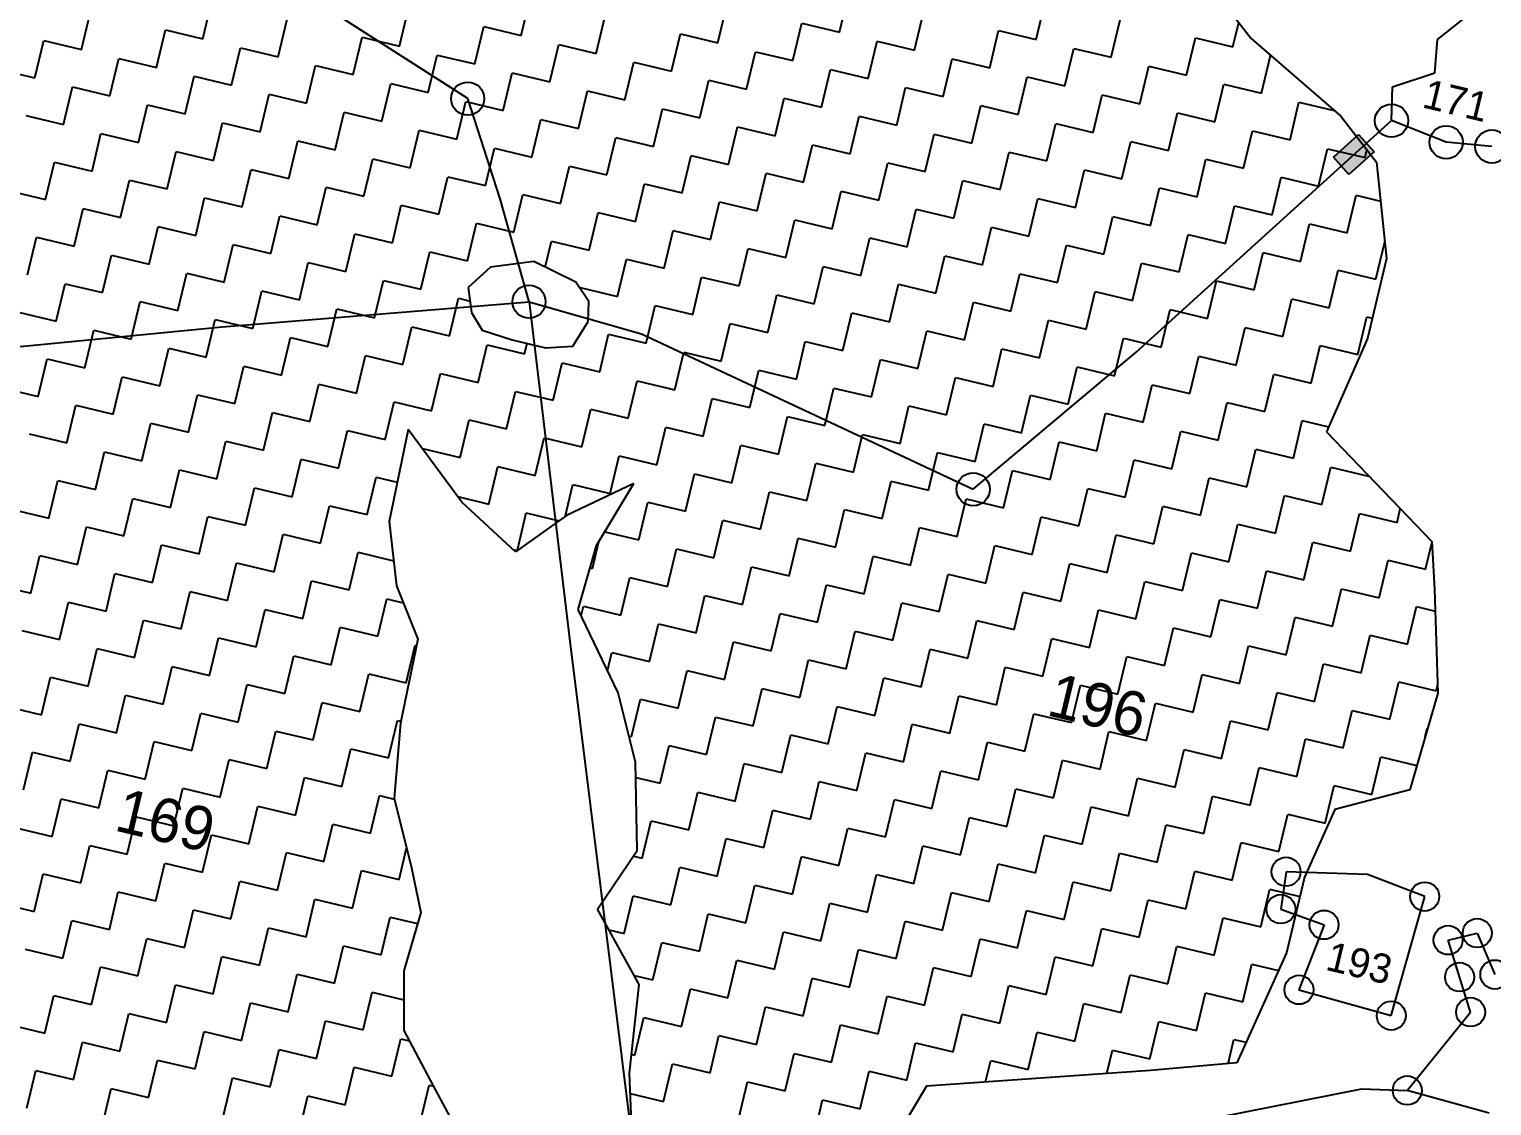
# Model space of a CAD drawing. Header units: metres. Extents: x 318142 to 321969, y 1858939 to 1863690.
# Drawn here: x 319083 to 319705, y 1861819 to 1862277 of the extents above; entities that cross this region are included whole.
import ezdxf

# ---------------------------------------------------------------- set-up
doc = ezdxf.new("R2010")
doc.units = ezdxf.units.M
for name, color, linetype in [('POLY_HATCH', 12, 'Continuous'), ('POLY_PARCEL', 6, 'Continuous'), ('TEXT_PARCEL', 7, 'Continuous')]:
    doc.layers.add(name, color=color, linetype=linetype)
doc.styles.add('TEXT_MAP', font='')
doc.styles.get('TEXT_MAP').set_extended_font_data('Kruti Dev 050')

msp = doc.modelspace()

# ---------------------------------------------------------------- hatches: boundary and pattern name
msp.add_hatch(color=256).paths.add_polyline_path([(319655.14, 1862224.7), (319648.49, 1862232.11), (319637.78, 1862222.51), (319644.42, 1862215.1)])

# ---------------------------------------------------------------- linework, layer by layer
for p, q in [((319637.78, 1862222.51), (319648.49, 1862232.11)), ((319648.49, 1862232.11), (319655.14, 1862224.7)), ((319655.14, 1862224.7), (319644.42, 1862215.1)), ((319644.42, 1862215.1), (319637.78, 1862222.51))]:
    msp.add_line(p, q)
for centre, radius in [((319269.79, 1862247.36), 7.04), ((319662.51, 1862237.99), 7.04), ((319685.71, 1862228.81), 7.04), ((319705.12, 1862227.03), 7.04), ((319295.87, 1862161.06), 7.04), ((319484.65, 1862081.33), 7.04), ((319617.66, 1861918.83), 6.16), ((319676.6, 1861908.28), 6.16), ((319615.46, 1861902.94), 6.16), ((319633.82, 1861896.26), 6.16), ((319686.52, 1861889.75), 6.16), ((319698.93, 1861892.76), 6.16), ((319691.45, 1861874.05), 6.16), ((319706.42, 1861875.14), 6.16), ((319623.16, 1861868.64), 6.16), ((319662.4, 1861857.68), 6.16), ((319696.11, 1861859.17), 6.16), ((319669.19, 1861825.89), 6.16)]:
    msp.add_circle(centre, radius)
at = {"layer": 'POLY_HATCH'}
for p, q in [((319587.57, 1862292.54), (319602.86, 1862272.93)), ((319602.86, 1862272.93), (319640.89, 1862239.91)), ((319640.89, 1862239.91), (319656.17, 1862220.3)), ((319656.17, 1862220.3), (319660.38, 1862179.4)), ((319279.49, 1862175.68), (319269.98, 1862167.07)), ((319297.85, 1862178.17), (319279.49, 1862175.68)), ((319315.79, 1862169.3), (319297.85, 1862178.17)), ((319660.38, 1862179.4), (319652.26, 1862145.44)), ((319321.29, 1862161.11), (319315.79, 1862169.3)), ((319269.98, 1862167.07), (319271.44, 1862156.4)), ((319271.44, 1862156.4), (319275.98, 1862149.02)), ((319320.97, 1862152.59), (319321.29, 1862161.11)), ((319275.98, 1862149.02), (319288.74, 1862144.83)), ((319314.46, 1862142.12), (319320.97, 1862152.59)), ((319288.74, 1862144.83), (319302.84, 1862141.46)), ((319652.26, 1862145.44), (319634.79, 1862105.73)), ((319302.84, 1862141.46), (319314.46, 1862142.12)), ((319244.48, 1862106.74), (319236.35, 1862067.65)), ((319267.31, 1862075.94), (319244.48, 1862106.74)), ((319634.79, 1862105.73), (319679.57, 1862059.13)), ((319340.44, 1862083.82), (319311.82, 1862070.14)), ((319324.48, 1862057.46), (319340.44, 1862083.82)), ((319290.04, 1862054.82), (319267.31, 1862075.94)), ((319311.82, 1862070.14), (319290.04, 1862054.82)), ((319236.35, 1862067.65), (319239.49, 1862040.35)), ((319316.8, 1862030.33), (319324.48, 1862057.46)), ((319679.57, 1862059.13), (319680.72, 1862038.9)), ((319239.49, 1862040.35), (319248.56, 1862017.66)), ((319680.72, 1862038.9), (319682.14, 1861994.68)), ((319333.7, 1861994.91), (319316.8, 1862030.33)), ((319248.56, 1862017.66), (319241.25, 1861982)), ((319341.13, 1861965.38), (319333.7, 1861994.91)), ((319682.14, 1861994.68), (319670.33, 1861953.62)), ((319241.25, 1861982), (319238.46, 1861950.08)), ((319341.82, 1861927.81), (319341.13, 1861965.38)), ((319238.46, 1861950.08), (319245.89, 1861920.55)), ((319670.33, 1861953.62), (319638.4, 1861945.29)), ((319638.4, 1861945.29), (319625.52, 1861916.45)), ((319324.99, 1861902.86), (319341.82, 1861927.81)), ((319245.89, 1861920.55), (319249.8, 1861901.51)), ((319625.52, 1861916.45), (319617.86, 1861884.37)), ((319249.8, 1861901.51), (319242.66, 1861876.67)), ((319342.71, 1861870.87), (319324.99, 1861902.86)), ((319617.86, 1861884.37), (319596.69, 1861837.57)), ((319242.66, 1861876.67), (319242.64, 1861851.33)), ((319338.55, 1861833.25), (319342.71, 1861870.87)), ((319242.64, 1861851.33), (319255.14, 1861827.83)), ((319340.11, 1861794.26), (319338.55, 1861833.25)), ((319559.99, 1861834.37), (319464.77, 1861827.75)), ((319596.69, 1861837.57), (319559.99, 1861834.37)), ((319255.14, 1861827.83), (319269.38, 1861801.5)), ((319464.77, 1861827.75), (319448.12, 1861799.81))]:
    msp.add_line(p, q, dxfattribs=at)
at = {"layer": 'POLY_HATCH', "linetype": 'Continuous'}
for p, q in [((319157.26, 1862272.79), (319161.07, 1862288.75)), ((319240.86, 1862269.69), (319244.68, 1862285.65)), ((319292.55, 1862274.21), (319296.36, 1862290.17)), ((319376.16, 1862271.11), (319379.97, 1862287.07)), ((319427.84, 1862275.64), (319431.66, 1862291.59)), ((319511.45, 1862272.53), (319515.26, 1862288.49)), ((319105.57, 1862268.27), (319109.38, 1862284.23)), ((319189.18, 1862265.17), (319192.99, 1862281.13)), ((319324.47, 1862266.59), (319328.28, 1862282.55)), ((319408.07, 1862263.49), (319411.89, 1862279.45)), ((319411.89, 1862279.45), (319427.84, 1862275.64)), ((319459.76, 1862268.01), (319463.57, 1862283.97)), ((319543.37, 1862264.91), (319547.18, 1862280.87)), ((319595.06, 1862269.43), (319597.53, 1862279.77)), ((319137.49, 1862260.65), (319141.3, 1862276.61)), ((319141.3, 1862276.61), (319157.26, 1862272.79)), ((319221.09, 1862257.55), (319224.9, 1862273.5)), ((319224.9, 1862273.5), (319240.86, 1862269.69)), ((319272.78, 1862262.07), (319276.59, 1862278.03)), ((319276.59, 1862278.03), (319292.55, 1862274.21)), ((319356.39, 1862258.97), (319360.2, 1862274.92)), ((319360.2, 1862274.92), (319376.16, 1862271.11)), ((319491.68, 1862260.39), (319495.49, 1862276.35)), ((319495.49, 1862276.35), (319511.45, 1862272.53)), ((319575.28, 1862257.28), (319579.1, 1862273.24)), ((319579.1, 1862273.24), (319595.06, 1862269.43)), ((319085.8, 1862256.12), (319089.61, 1862272.08)), ((319089.61, 1862272.08), (319105.57, 1862268.27)), ((319169.4, 1862253.02), (319173.22, 1862268.98)), ((319173.22, 1862268.98), (319189.18, 1862265.17)), ((319304.7, 1862254.44), (319308.51, 1862270.4)), ((319308.51, 1862270.4), (319324.47, 1862266.59)), ((319388.3, 1862251.34), (319392.12, 1862267.3)), ((319392.12, 1862267.3), (319408.07, 1862263.49)), ((319439.99, 1862255.86), (319443.8, 1862271.82)), ((319443.8, 1862271.82), (319459.76, 1862268.01)), ((319523.6, 1862252.76), (319527.41, 1862268.72)), ((319527.41, 1862268.72), (319543.37, 1862264.91)), ((319117.72, 1862248.5), (319121.53, 1862264.46)), ((319121.53, 1862264.46), (319137.49, 1862260.65)), ((319201.32, 1862245.4), (319205.13, 1862261.36)), ((319205.13, 1862261.36), (319221.09, 1862257.55)), ((319253.01, 1862249.92), (319256.82, 1862265.88)), ((319256.82, 1862265.88), (319272.78, 1862262.07)), ((319336.62, 1862246.82), (319340.43, 1862262.78)), ((319340.43, 1862262.78), (319356.39, 1862258.97)), ((319471.91, 1862248.24), (319475.72, 1862264.2)), ((319475.72, 1862264.2), (319491.68, 1862260.39)), ((319555.51, 1862245.14), (319559.33, 1862261.1)), ((319559.33, 1862261.1), (319575.28, 1862257.28)), ((319607.2, 1862249.66), (319611.01, 1862265.62)), ((319611.01, 1862265.62), (319611.38, 1862265.53)), ((319069.84, 1862259.94), (319085.8, 1862256.12)), ((319149.63, 1862240.88), (319153.45, 1862256.84)), ((319153.45, 1862256.84), (319169.4, 1862253.02)), ((319284.93, 1862242.3), (319288.74, 1862258.26)), ((319288.74, 1862258.26), (319304.7, 1862254.44)), ((319368.53, 1862239.2), (319372.34, 1862255.15)), ((319372.34, 1862255.15), (319388.3, 1862251.34)), ((319420.22, 1862243.72), (319424.03, 1862259.68)), ((319424.03, 1862259.68), (319439.99, 1862255.86)), ((319503.83, 1862240.62), (319507.64, 1862256.57)), ((319507.64, 1862256.57), (319523.6, 1862252.76)), ((319097.95, 1862236.35), (319101.76, 1862252.31)), ((319101.76, 1862252.31), (319117.72, 1862248.5)), ((319181.55, 1862233.25), (319185.36, 1862249.21)), ((319185.36, 1862249.21), (319201.32, 1862245.4)), ((319233.24, 1862237.77), (319237.05, 1862253.73)), ((319237.05, 1862253.73), (319253.01, 1862249.92)), ((319316.84, 1862234.67), (319320.66, 1862250.63)), ((319320.66, 1862250.63), (319336.62, 1862246.82)), ((319452.14, 1862236.09), (319455.95, 1862252.05)), ((319455.95, 1862252.05), (319471.91, 1862248.24)), ((319535.74, 1862232.99), (319539.56, 1862248.95)), ((319539.56, 1862248.95), (319555.51, 1862245.14)), ((319587.43, 1862237.51), (319591.24, 1862253.47)), ((319591.24, 1862253.47), (319607.2, 1862249.66)), ((319129.86, 1862228.73), (319133.68, 1862244.69)), ((319133.68, 1862244.69), (319149.63, 1862240.88)), ((319265.16, 1862230.15), (319268.97, 1862246.11)), ((319268.97, 1862246.11), (319284.93, 1862242.3)), ((319348.76, 1862227.05), (319352.57, 1862243.01)), ((319352.57, 1862243.01), (319368.53, 1862239.2)), ((319400.45, 1862231.57), (319404.26, 1862247.53)), ((319404.26, 1862247.53), (319420.22, 1862243.72)), ((319484.06, 1862228.47), (319487.87, 1862244.43)), ((319487.87, 1862244.43), (319503.83, 1862240.62)), ((319619.35, 1862229.89), (319623.16, 1862245.85)), ((319623.16, 1862245.85), (319638.18, 1862242.26)), ((319081.99, 1862240.17), (319097.95, 1862236.35)), ((319161.78, 1862221.11), (319165.59, 1862237.06)), ((319165.59, 1862237.06), (319181.55, 1862233.25)), ((319213.47, 1862225.63), (319217.28, 1862241.59)), ((319217.28, 1862241.59), (319233.24, 1862237.77)), ((319297.07, 1862222.53), (319300.89, 1862238.49)), ((319300.89, 1862238.49), (319316.84, 1862234.67)), ((319432.37, 1862223.95), (319436.18, 1862239.91)), ((319436.18, 1862239.91), (319452.14, 1862236.09)), ((319515.97, 1862220.85), (319519.78, 1862236.8)), ((319519.78, 1862236.8), (319535.74, 1862232.99)), ((319567.66, 1862225.37), (319571.47, 1862241.33)), ((319571.47, 1862241.33), (319587.43, 1862237.51)), ((319110.09, 1862216.58), (319113.9, 1862232.54)), ((319113.9, 1862232.54), (319129.86, 1862228.73)), ((319245.39, 1862218), (319249.2, 1862233.96)), ((319249.2, 1862233.96), (319265.16, 1862230.15)), ((319328.99, 1862214.9), (319332.8, 1862230.86)), ((319332.8, 1862230.86), (319348.76, 1862227.05)), ((319380.68, 1862219.42), (319384.49, 1862235.38)), ((319384.49, 1862235.38), (319400.45, 1862231.57)), ((319464.28, 1862216.32), (319468.1, 1862232.28)), ((319468.1, 1862232.28), (319484.06, 1862228.47)), ((319599.58, 1862217.74), (319603.39, 1862233.7)), ((319603.39, 1862233.7), (319619.35, 1862229.89)), ((319142.01, 1862208.96), (319145.82, 1862224.92)), ((319145.82, 1862224.92), (319161.78, 1862221.11)), ((319193.7, 1862213.48), (319197.51, 1862229.44)), ((319197.51, 1862229.44), (319213.47, 1862225.63)), ((319277.3, 1862210.38), (319281.12, 1862226.34)), ((319281.12, 1862226.34), (319297.07, 1862222.53)), ((319412.6, 1862211.8), (319416.41, 1862227.76)), ((319416.41, 1862227.76), (319432.37, 1862223.95)), ((319496.2, 1862208.7), (319500.01, 1862224.66)), ((319500.01, 1862224.66), (319515.97, 1862220.85)), ((319547.89, 1862213.22), (319551.7, 1862229.18)), ((319551.7, 1862229.18), (319567.66, 1862225.37)), ((319631.5, 1862210.12), (319635.31, 1862226.08)), ((319635.31, 1862226.08), (319651.27, 1862222.27)), ((319651.27, 1862222.27), (319652.06, 1862225.58)), ((319090.32, 1862204.44), (319094.13, 1862220.4)), ((319094.13, 1862220.4), (319110.09, 1862216.58)), ((319173.93, 1862201.34), (319177.74, 1862217.29)), ((319177.74, 1862217.29), (319193.7, 1862213.48)), ((319225.62, 1862205.86), (319229.43, 1862221.82)), ((319229.43, 1862221.82), (319245.39, 1862218)), ((319309.22, 1862202.76), (319313.03, 1862218.71)), ((319313.03, 1862218.71), (319328.99, 1862214.9)), ((319360.91, 1862207.28), (319364.72, 1862223.24)), ((319364.72, 1862223.24), (319380.68, 1862219.42)), ((319444.51, 1862204.18), (319448.33, 1862220.13)), ((319448.33, 1862220.13), (319464.28, 1862216.32)), ((319579.81, 1862205.6), (319583.62, 1862221.56)), ((319583.62, 1862221.56), (319599.58, 1862217.74)), ((319122.24, 1862196.81), (319126.05, 1862212.77)), ((319126.05, 1862212.77), (319142.01, 1862208.96)), ((319257.53, 1862198.23), (319261.34, 1862214.19)), ((319261.34, 1862214.19), (319277.3, 1862210.38)), ((319341.14, 1862195.13), (319344.95, 1862211.09)), ((319344.95, 1862211.09), (319360.91, 1862207.28)), ((319392.83, 1862199.65), (319396.64, 1862215.61)), ((319396.64, 1862215.61), (319412.6, 1862211.8)), ((319476.43, 1862196.55), (319480.24, 1862212.51)), ((319480.24, 1862212.51), (319496.2, 1862208.7)), ((319528.12, 1862201.07), (319531.93, 1862217.03)), ((319531.93, 1862217.03), (319547.89, 1862213.22)), ((319611.72, 1862197.97), (319615.54, 1862213.93)), ((319615.54, 1862213.93), (319631.5, 1862210.12)), ((319074.36, 1862208.25), (319090.32, 1862204.44)), ((319154.16, 1862189.19), (319157.97, 1862205.15)), ((319157.97, 1862205.15), (319173.93, 1862201.34)), ((319205.84, 1862193.71), (319209.66, 1862209.67)), ((319209.66, 1862209.67), (319225.62, 1862205.86)), ((319289.45, 1862190.61), (319293.26, 1862206.57)), ((319293.26, 1862206.57), (319309.22, 1862202.76)), ((319424.74, 1862192.03), (319428.56, 1862207.99)), ((319428.56, 1862207.99), (319444.51, 1862204.18)), ((319508.35, 1862188.93), (319512.16, 1862204.89)), ((319512.16, 1862204.89), (319528.12, 1862201.07)), ((319560.04, 1862193.45), (319563.85, 1862209.41)), ((319563.85, 1862209.41), (319579.81, 1862205.6)), ((319643.64, 1862190.35), (319647.45, 1862206.31)), ((319647.45, 1862206.31), (319657.87, 1862203.82)), ((319102.47, 1862184.67), (319106.28, 1862200.62)), ((319106.28, 1862200.62), (319122.24, 1862196.81)), ((319237.76, 1862186.09), (319241.57, 1862202.05)), ((319241.57, 1862202.05), (319257.53, 1862198.23)), ((319321.37, 1862182.98), (319325.18, 1862198.94)), ((319325.18, 1862198.94), (319341.14, 1862195.13)), ((319373.06, 1862187.51), (319376.87, 1862203.47)), ((319376.87, 1862203.47), (319392.83, 1862199.65)), ((319456.66, 1862184.41), (319460.47, 1862200.36)), ((319460.47, 1862200.36), (319476.43, 1862196.55)), ((319591.95, 1862185.83), (319595.77, 1862201.78)), ((319595.77, 1862201.78), (319611.72, 1862197.97)), ((319134.39, 1862177.04), (319138.2, 1862193)), ((319138.2, 1862193), (319154.16, 1862189.19)), ((319186.07, 1862181.56), (319189.89, 1862197.52)), ((319189.89, 1862197.52), (319205.84, 1862193.71)), ((319269.68, 1862178.46), (319273.49, 1862194.42)), ((319273.49, 1862194.42), (319289.45, 1862190.61)), ((319404.97, 1862179.88), (319408.78, 1862195.84)), ((319408.78, 1862195.84), (319424.74, 1862192.03)), ((319488.58, 1862176.78), (319492.39, 1862192.74)), ((319492.39, 1862192.74), (319508.35, 1862188.93)), ((319540.27, 1862181.3), (319544.08, 1862197.26)), ((319544.08, 1862197.26), (319560.04, 1862193.45)), ((319623.87, 1862178.2), (319627.68, 1862194.16)), ((319627.68, 1862194.16), (319643.64, 1862190.35)), ((319082.7, 1862172.52), (319086.51, 1862188.48)), ((319086.51, 1862188.48), (319102.47, 1862184.67)), ((319217.99, 1862173.94), (319221.8, 1862189.9)), ((319221.8, 1862189.9), (319237.76, 1862186.09)), ((319302.77, 1862175.74), (319305.41, 1862186.8)), ((319305.41, 1862186.8), (319321.37, 1862182.98)), ((319353.28, 1862175.36), (319357.1, 1862191.32)), ((319357.1, 1862191.32), (319373.06, 1862187.51)), ((319436.89, 1862172.26), (319440.7, 1862188.22)), ((319440.7, 1862188.22), (319456.66, 1862184.41)), ((319572.18, 1862173.68), (319576, 1862189.64)), ((319576, 1862189.64), (319591.95, 1862185.83)), ((319655.79, 1862170.58), (319659.6, 1862186.54)), ((319659.6, 1862186.54), (319659.65, 1862186.53)), ((319114.61, 1862164.9), (319118.43, 1862180.85)), ((319118.43, 1862180.85), (319134.39, 1862177.04)), ((319166.3, 1862169.42), (319170.11, 1862185.38)), ((319170.11, 1862185.38), (319186.07, 1862181.56)), ((319249.91, 1862166.32), (319253.72, 1862182.27)), ((319253.72, 1862182.27), (319269.68, 1862178.46)), ((319385.2, 1862167.74), (319389.01, 1862183.7)), ((319389.01, 1862183.7), (319404.97, 1862179.88)), ((319468.81, 1862164.63), (319472.62, 1862180.59)), ((319472.62, 1862180.59), (319488.58, 1862176.78)), ((319520.5, 1862169.16), (319524.31, 1862185.12)), ((319524.31, 1862185.12), (319540.27, 1862181.3)), ((319604.1, 1862166.06), (319607.91, 1862182.01)), ((319607.91, 1862182.01), (319623.87, 1862178.2)), ((319198.22, 1862161.79), (319202.03, 1862177.75)), ((319202.03, 1862177.75), (319217.99, 1862173.94)), ((319333.51, 1862163.21), (319337.33, 1862179.17)), ((319337.33, 1862179.17), (319353.28, 1862175.36)), ((319417.12, 1862160.11), (319420.93, 1862176.07)), ((319420.93, 1862176.07), (319436.89, 1862172.26)), ((319552.41, 1862161.53), (319556.22, 1862177.49)), ((319556.22, 1862177.49), (319572.18, 1862173.68)), ((319636.02, 1862158.43), (319639.83, 1862174.39)), ((319639.83, 1862174.39), (319655.79, 1862170.58)), ((319094.84, 1862152.75), (319098.66, 1862168.71)), ((319098.66, 1862168.71), (319114.61, 1862164.9)), ((319146.53, 1862157.27), (319150.34, 1862173.23)), ((319150.34, 1862173.23), (319166.3, 1862169.42)), ((319230.14, 1862154.17), (319233.95, 1862170.13)), ((319233.95, 1862170.13), (319249.91, 1862166.32)), ((319365.43, 1862155.59), (319369.24, 1862171.55)), ((319369.24, 1862171.55), (319385.2, 1862167.74)), ((319449.04, 1862152.49), (319452.85, 1862168.45)), ((319452.85, 1862168.45), (319468.81, 1862164.63)), ((319500.72, 1862157.01), (319504.54, 1862172.97)), ((319504.54, 1862172.97), (319520.5, 1862169.16)), ((319584.33, 1862153.91), (319588.14, 1862169.87)), ((319588.14, 1862169.87), (319604.1, 1862166.06)), ((319178.45, 1862149.65), (319182.26, 1862165.61)), ((319182.26, 1862165.61), (319198.22, 1862161.79)), ((319262.05, 1862146.55), (319265.87, 1862162.5)), ((319265.87, 1862162.5), (319270.77, 1862161.33)), ((319317.49, 1862166.76), (319317.55, 1862167.03)), ((319317.55, 1862167.03), (319333.51, 1862163.21)), ((319397.35, 1862147.97), (319401.16, 1862163.92)), ((319401.16, 1862163.92), (319417.12, 1862160.11)), ((319532.64, 1862149.39), (319536.45, 1862165.35)), ((319536.45, 1862165.35), (319552.41, 1862161.53)), ((319616.25, 1862146.28), (319620.06, 1862162.24)), ((319620.06, 1862162.24), (319636.02, 1862158.43)), ((319078.89, 1862156.56), (319094.84, 1862152.75)), ((319126.76, 1862145.12), (319130.57, 1862161.08)), ((319130.57, 1862161.08), (319146.53, 1862157.27)), ((319210.37, 1862142.02), (319214.18, 1862157.98)), ((319214.18, 1862157.98), (319230.14, 1862154.17)), ((319345.66, 1862143.44), (319349.47, 1862159.4)), ((319349.47, 1862159.4), (319365.43, 1862155.59)), ((319429.27, 1862140.34), (319433.08, 1862156.3)), ((319433.08, 1862156.3), (319449.04, 1862152.49)), ((319480.95, 1862144.86), (319484.77, 1862160.82)), ((319484.77, 1862160.82), (319500.72, 1862157.01)), ((319564.56, 1862141.76), (319568.37, 1862157.72)), ((319568.37, 1862157.72), (319584.33, 1862153.91)), ((319106.99, 1862132.98), (319110.8, 1862148.94)), ((319110.8, 1862148.94), (319126.76, 1862145.12)), ((319158.68, 1862137.5), (319162.49, 1862153.46)), ((319162.49, 1862153.46), (319178.45, 1862149.65)), ((319242.28, 1862134.4), (319246.1, 1862150.36)), ((319246.1, 1862150.36), (319262.05, 1862146.55)), ((319377.58, 1862135.82), (319381.39, 1862151.78)), ((319381.39, 1862151.78), (319397.35, 1862147.97)), ((319512.87, 1862137.24), (319516.68, 1862153.2)), ((319516.68, 1862153.2), (319532.64, 1862149.39)), ((319596.48, 1862134.14), (319600.29, 1862150.1)), ((319600.29, 1862150.1), (319616.25, 1862146.28)), ((319648.16, 1862138.66), (319651.98, 1862154.62)), ((319651.98, 1862154.62), (319654.32, 1862154.06)), ((319190.6, 1862129.88), (319194.41, 1862145.83)), ((319194.41, 1862145.83), (319210.37, 1862142.02)), ((319274.2, 1862126.77), (319278.01, 1862142.73)), ((319278.01, 1862142.73), (319293.97, 1862138.92)), ((319293.97, 1862138.92), (319295.02, 1862143.33)), ((319325.89, 1862131.3), (319329.7, 1862147.26)), ((319329.7, 1862147.26), (319345.66, 1862143.44)), ((319409.49, 1862128.2), (319413.31, 1862144.15)), ((319413.31, 1862144.15), (319429.27, 1862140.34)), ((319461.18, 1862132.72), (319464.99, 1862148.68)), ((319464.99, 1862148.68), (319480.95, 1862144.86)), ((319544.79, 1862129.62), (319548.6, 1862145.57)), ((319548.6, 1862145.57), (319564.56, 1862141.76)), ((319087.22, 1862120.83), (319091.03, 1862136.79)), ((319091.03, 1862136.79), (319106.99, 1862132.98)), ((319138.91, 1862125.35), (319142.72, 1862141.31)), ((319142.72, 1862141.31), (319158.68, 1862137.5)), ((319222.51, 1862122.25), (319226.33, 1862138.21)), ((319226.33, 1862138.21), (319242.28, 1862134.4)), ((319357.81, 1862123.67), (319361.62, 1862139.63)), ((319361.62, 1862139.63), (319377.58, 1862135.82)), ((319441.41, 1862120.57), (319445.22, 1862136.53)), ((319445.22, 1862136.53), (319461.18, 1862132.72)), ((319493.1, 1862125.09), (319496.91, 1862141.05)), ((319496.91, 1862141.05), (319512.87, 1862137.24)), ((319576.71, 1862121.99), (319580.52, 1862137.95)), ((319580.52, 1862137.95), (319596.48, 1862134.14)), ((319628.39, 1862126.51), (319632.21, 1862142.47)), ((319632.21, 1862142.47), (319648.16, 1862138.66)), ((319170.83, 1862117.73), (319174.64, 1862133.69)), ((319174.64, 1862133.69), (319190.6, 1862129.88)), ((319254.43, 1862114.63), (319258.24, 1862130.59)), ((319258.24, 1862130.59), (319274.2, 1862126.77)), ((319306.12, 1862119.15), (319309.93, 1862135.11)), ((319309.93, 1862135.11), (319325.89, 1862131.3)), ((319389.72, 1862116.05), (319393.54, 1862132.01)), ((319393.54, 1862132.01), (319409.49, 1862128.2)), ((319525.02, 1862117.47), (319528.83, 1862133.43)), ((319528.83, 1862133.43), (319544.79, 1862129.62)), ((319608.62, 1862114.37), (319612.44, 1862130.33)), ((319612.44, 1862130.33), (319628.39, 1862126.51)), ((319071.26, 1862124.64), (319087.22, 1862120.83)), ((319119.14, 1862113.21), (319122.95, 1862129.17)), ((319122.95, 1862129.17), (319138.91, 1862125.35)), ((319202.74, 1862110.11), (319206.55, 1862126.06)), ((319206.55, 1862126.06), (319222.51, 1862122.25)), ((319338.04, 1862111.53), (319341.85, 1862127.48)), ((319341.85, 1862127.48), (319357.81, 1862123.67)), ((319421.64, 1862108.42), (319425.45, 1862124.38)), ((319425.45, 1862124.38), (319441.41, 1862120.57)), ((319473.33, 1862112.95), (319477.14, 1862128.91)), ((319477.14, 1862128.91), (319493.1, 1862125.09)), ((319556.93, 1862109.84), (319560.75, 1862125.8)), ((319560.75, 1862125.8), (319576.71, 1862121.99)), ((319151.05, 1862105.58), (319154.87, 1862121.54)), ((319154.87, 1862121.54), (319170.83, 1862117.73)), ((319234.66, 1862102.48), (319238.47, 1862118.44)), ((319238.47, 1862118.44), (319254.43, 1862114.63)), ((319286.35, 1862107), (319290.16, 1862122.96)), ((319290.16, 1862122.96), (319306.12, 1862119.15)), ((319369.95, 1862103.9), (319373.77, 1862119.86)), ((319373.77, 1862119.86), (319389.72, 1862116.05)), ((319505.25, 1862105.32), (319509.06, 1862121.28)), ((319509.06, 1862121.28), (319525.02, 1862117.47)), ((319588.85, 1862102.22), (319592.66, 1862118.18)), ((319592.66, 1862118.18), (319608.62, 1862114.37)), ((319099.37, 1862101.06), (319103.18, 1862117.02)), ((319103.18, 1862117.02), (319119.14, 1862113.21)), ((319182.97, 1862097.96), (319186.78, 1862113.92)), ((319186.78, 1862113.92), (319202.74, 1862110.11)), ((319318.27, 1862099.38), (319322.08, 1862115.34)), ((319322.08, 1862115.34), (319338.04, 1862111.53)), ((319401.87, 1862096.28), (319405.68, 1862112.24)), ((319405.68, 1862112.24), (319421.64, 1862108.42)), ((319453.56, 1862100.8), (319457.37, 1862116.76)), ((319457.37, 1862116.76), (319473.33, 1862112.95)), ((319537.16, 1862097.7), (319540.98, 1862113.66)), ((319540.98, 1862113.66), (319556.93, 1862109.84)), ((319131.28, 1862093.44), (319135.1, 1862109.4)), ((319135.1, 1862109.4), (319151.05, 1862105.58)), ((319214.89, 1862090.33), (319218.7, 1862106.29)), ((319218.7, 1862106.29), (319234.66, 1862102.48)), ((319266.58, 1862094.86), (319270.39, 1862110.82)), ((319270.39, 1862110.82), (319286.35, 1862107)), ((319350.18, 1862091.76), (319353.99, 1862107.71)), ((319353.99, 1862107.71), (319369.95, 1862103.9)), ((319485.48, 1862093.18), (319489.29, 1862109.13)), ((319489.29, 1862109.13), (319505.25, 1862105.32)), ((319569.08, 1862090.07), (319572.89, 1862106.03)), ((319572.89, 1862106.03), (319588.85, 1862102.22)), ((319620.77, 1862094.6), (319624.58, 1862110.56)), ((319624.58, 1862110.56), (319635.74, 1862107.89)), ((319083.41, 1862104.87), (319099.37, 1862101.06)), ((319163.2, 1862085.81), (319167.01, 1862101.77)), ((319167.01, 1862101.77), (319182.97, 1862097.96)), ((319298.49, 1862087.23), (319302.31, 1862103.19)), ((319302.31, 1862103.19), (319318.27, 1862099.38)), ((319382.1, 1862084.13), (319385.91, 1862100.09)), ((319385.91, 1862100.09), (319401.87, 1862096.28)), ((319433.79, 1862088.65), (319437.6, 1862104.61)), ((319437.6, 1862104.61), (319453.56, 1862100.8)), ((319517.39, 1862085.55), (319521.21, 1862101.51)), ((319521.21, 1862101.51), (319537.16, 1862097.7)), ((319111.51, 1862081.29), (319115.33, 1862097.25)), ((319115.33, 1862097.25), (319131.28, 1862093.44)), ((319195.12, 1862078.19), (319198.93, 1862094.15)), ((319198.93, 1862094.15), (319214.89, 1862090.33)), ((319250.58, 1862098.51), (319250.62, 1862098.67)), ((319250.62, 1862098.67), (319266.58, 1862094.86)), ((319330.41, 1862079.61), (319334.22, 1862095.57)), ((319334.22, 1862095.57), (319350.18, 1862091.76)), ((319465.71, 1862081.03), (319469.52, 1862096.99)), ((319469.52, 1862096.99), (319485.48, 1862093.18)), ((319549.31, 1862077.93), (319553.12, 1862093.89)), ((319553.12, 1862093.89), (319569.08, 1862090.07)), ((319601, 1862082.45), (319604.81, 1862098.41)), ((319604.81, 1862098.41), (319620.77, 1862094.6)), ((319143.43, 1862073.67), (319147.24, 1862089.62)), ((319147.24, 1862089.62), (319163.2, 1862085.81)), ((319278.72, 1862075.09), (319282.54, 1862091.05)), ((319282.54, 1862091.05), (319298.49, 1862087.23)), ((319362.33, 1862071.98), (319366.14, 1862087.94)), ((319366.14, 1862087.94), (319382.1, 1862084.13)), ((319414.02, 1862076.51), (319417.83, 1862092.47)), ((319417.83, 1862092.47), (319433.79, 1862088.65)), ((319497.62, 1862073.41), (319501.43, 1862089.36)), ((319501.43, 1862089.36), (319517.39, 1862085.55)), ((319632.92, 1862074.83), (319636.73, 1862090.78)), ((319636.73, 1862090.78), (319652.69, 1862086.97)), ((319652.69, 1862086.97), (319652.71, 1862087.08)), ((319091.74, 1862069.14), (319095.55, 1862085.1)), ((319095.55, 1862085.1), (319111.51, 1862081.29)), ((319175.35, 1862066.04), (319179.16, 1862082)), ((319179.16, 1862082), (319195.12, 1862078.19)), ((319227.04, 1862070.56), (319230.85, 1862086.52)), ((319230.85, 1862086.52), (319239.83, 1862084.38)), ((319311.17, 1862069.68), (319314.45, 1862083.42)), ((319314.45, 1862083.42), (319330.41, 1862079.61)), ((319445.93, 1862068.88), (319449.75, 1862084.84)), ((319449.75, 1862084.84), (319465.71, 1862081.03)), ((319529.54, 1862065.78), (319533.35, 1862081.74)), ((319533.35, 1862081.74), (319549.31, 1862077.93)), ((319581.23, 1862070.3), (319585.04, 1862086.26)), ((319585.04, 1862086.26), (319601, 1862082.45)), ((319123.66, 1862061.52), (319127.47, 1862077.48)), ((319127.47, 1862077.48), (319143.43, 1862073.67)), ((319207.26, 1862058.42), (319211.08, 1862074.38)), ((319211.08, 1862074.38), (319227.04, 1862070.56)), ((319265.63, 1862078.21), (319278.72, 1862075.09)), ((319342.56, 1862059.84), (319346.37, 1862075.8)), ((319346.37, 1862075.8), (319362.33, 1862071.98)), ((319394.25, 1862064.36), (319398.06, 1862080.32)), ((319398.06, 1862080.32), (319414.02, 1862076.51)), ((319477.85, 1862061.26), (319481.66, 1862077.22)), ((319481.66, 1862077.22), (319497.62, 1862073.41)), ((319613.15, 1862062.68), (319616.96, 1862078.64)), ((319616.96, 1862078.64), (319632.92, 1862074.83)), ((319075.78, 1862072.96), (319091.74, 1862069.14)), ((319155.58, 1862053.9), (319159.39, 1862069.85)), ((319159.39, 1862069.85), (319175.35, 1862066.04)), ((319290.9, 1862055.42), (319294.68, 1862071.27)), ((319294.68, 1862071.27), (319308.68, 1862067.93)), ((319374.48, 1862052.21), (319378.29, 1862068.17)), ((319378.29, 1862068.17), (319394.25, 1862064.36)), ((319426.16, 1862056.74), (319429.98, 1862072.69)), ((319429.98, 1862072.69), (319445.93, 1862068.88)), ((319509.77, 1862053.63), (319513.58, 1862069.59)), ((319513.58, 1862069.59), (319529.54, 1862065.78)), ((319561.46, 1862058.16), (319565.27, 1862074.12)), ((319565.27, 1862074.12), (319581.23, 1862070.3)), ((319645.06, 1862055.06), (319648.87, 1862071.01)), ((319648.87, 1862071.01), (319664.83, 1862067.2)), ((319664.83, 1862067.2), (319666.22, 1862073.02)), ((319103.89, 1862049.37), (319107.7, 1862065.33)), ((319107.7, 1862065.33), (319123.66, 1862061.52)), ((319187.49, 1862046.27), (319191.31, 1862062.23)), ((319191.31, 1862062.23), (319207.26, 1862058.42)), ((319328.03, 1862063.31), (319342.56, 1862059.84)), ((319458.08, 1862049.11), (319461.89, 1862065.07)), ((319461.89, 1862065.07), (319477.85, 1862061.26)), ((319541.69, 1862046.01), (319545.5, 1862061.97)), ((319545.5, 1862061.97), (319561.46, 1862058.16)), ((319593.37, 1862050.53), (319597.19, 1862066.49)), ((319597.19, 1862066.49), (319613.15, 1862062.68)), ((319135.81, 1862041.75), (319139.62, 1862057.71)), ((319139.62, 1862057.71), (319155.58, 1862053.9)), ((319289.04, 1862055.75), (319290.78, 1862055.34)), ((319322.79, 1862047.69), (319325.53, 1862059.19)), ((319354.7, 1862040.07), (319358.52, 1862056.03)), ((319358.52, 1862056.03), (319374.48, 1862052.21)), ((319406.39, 1862044.59), (319410.21, 1862060.55)), ((319410.21, 1862060.55), (319426.16, 1862056.74)), ((319490, 1862041.49), (319493.81, 1862057.45)), ((319493.81, 1862057.45), (319509.77, 1862053.63)), ((319625.29, 1862042.91), (319629.1, 1862058.87)), ((319629.1, 1862058.87), (319645.06, 1862055.06)), ((319676.98, 1862047.43), (319679.61, 1862058.42)), ((319084.12, 1862037.23), (319087.93, 1862053.18)), ((319087.93, 1862053.18), (319103.89, 1862049.37)), ((319167.72, 1862034.12), (319171.54, 1862050.08)), ((319171.54, 1862050.08), (319187.49, 1862046.27)), ((319219.41, 1862038.65), (319223.22, 1862054.61)), ((319223.22, 1862054.61), (319238.26, 1862051.01)), ((319438.31, 1862036.97), (319442.12, 1862052.92)), ((319442.12, 1862052.92), (319458.08, 1862049.11)), ((319521.92, 1862033.86), (319525.73, 1862049.82)), ((319525.73, 1862049.82), (319541.69, 1862046.01)), ((319573.6, 1862038.39), (319577.42, 1862054.34)), ((319577.42, 1862054.34), (319593.37, 1862050.53)), ((319657.21, 1862035.28), (319661.02, 1862051.24)), ((319661.02, 1862051.24), (319676.98, 1862047.43)), ((319116.04, 1862029.6), (319119.85, 1862045.56)), ((319119.85, 1862045.56), (319135.81, 1862041.75)), ((319321.79, 1862047.93), (319322.79, 1862047.69)), ((319334.93, 1862027.92), (319338.75, 1862043.88)), ((319338.75, 1862043.88), (319354.7, 1862040.07)), ((319386.62, 1862032.44), (319390.43, 1862048.4)), ((319390.43, 1862048.4), (319406.39, 1862044.59)), ((319470.23, 1862029.34), (319474.04, 1862045.3)), ((319474.04, 1862045.3), (319490, 1862041.49)), ((319605.52, 1862030.76), (319609.33, 1862046.72)), ((319609.33, 1862046.72), (319625.29, 1862042.91)), ((319068.16, 1862041.04), (319084.12, 1862037.23)), ((319147.95, 1862021.98), (319151.76, 1862037.94)), ((319151.76, 1862037.94), (319167.72, 1862034.12)), ((319199.64, 1862026.5), (319203.45, 1862042.46)), ((319203.45, 1862042.46), (319219.41, 1862038.65)), ((319418.54, 1862024.82), (319422.35, 1862040.78)), ((319422.35, 1862040.78), (319438.31, 1862036.97)), ((319502.14, 1862021.72), (319505.96, 1862037.68)), ((319505.96, 1862037.68), (319521.92, 1862033.86)), ((319553.83, 1862026.24), (319557.65, 1862042.2)), ((319557.65, 1862042.2), (319573.6, 1862038.39)), ((319637.44, 1862023.14), (319641.25, 1862039.1)), ((319641.25, 1862039.1), (319657.21, 1862035.28)), ((319096.26, 1862017.46), (319100.08, 1862033.41)), ((319100.08, 1862033.41), (319116.04, 1862029.6)), ((319231.56, 1862018.88), (319235.37, 1862034.83)), ((319235.37, 1862034.83), (319242.36, 1862033.16)), ((319318.03, 1862027.75), (319318.98, 1862031.73)), ((319318.98, 1862031.73), (319334.93, 1862027.92)), ((319366.85, 1862020.3), (319370.66, 1862036.26)), ((319370.66, 1862036.26), (319386.62, 1862032.44)), ((319450.46, 1862017.19), (319454.27, 1862033.15)), ((319454.27, 1862033.15), (319470.23, 1862029.34)), ((319585.75, 1862018.62), (319589.56, 1862034.57)), ((319589.56, 1862034.57), (319605.52, 1862030.76)), ((319669.36, 1862015.51), (319673.17, 1862031.47)), ((319673.17, 1862031.47), (319681.02, 1862029.6)), ((319128.18, 1862009.83), (319131.99, 1862025.79)), ((319131.99, 1862025.79), (319147.95, 1862021.98)), ((319179.87, 1862014.35), (319183.68, 1862030.31)), ((319183.68, 1862030.31), (319199.64, 1862026.5)), ((319398.77, 1862012.67), (319402.58, 1862028.63)), ((319402.58, 1862028.63), (319418.54, 1862024.82)), ((319482.37, 1862009.57), (319486.19, 1862025.53)), ((319486.19, 1862025.53), (319502.14, 1862021.72)), ((319534.06, 1862014.09), (319537.87, 1862030.05)), ((319537.87, 1862030.05), (319553.83, 1862026.24)), ((319617.67, 1862010.99), (319621.48, 1862026.95)), ((319621.48, 1862026.95), (319637.44, 1862023.14)), ((319080.31, 1862021.27), (319096.26, 1862017.46)), ((319211.79, 1862006.73), (319215.6, 1862022.69)), ((319215.6, 1862022.69), (319231.56, 1862018.88)), ((319347.08, 1862008.15), (319350.89, 1862024.11)), ((319350.89, 1862024.11), (319366.85, 1862020.3)), ((319430.69, 1862005.05), (319434.5, 1862021.01)), ((319434.5, 1862021.01), (319450.46, 1862017.19)), ((319565.98, 1862006.47), (319569.79, 1862022.43)), ((319569.79, 1862022.43), (319585.75, 1862018.62)), ((319649.59, 1862003.37), (319653.4, 1862019.33)), ((319653.4, 1862019.33), (319669.36, 1862015.51)), ((319108.41, 1861997.68), (319112.22, 1862013.64)), ((319112.22, 1862013.64), (319128.18, 1862009.83)), ((319160.1, 1862002.21), (319163.91, 1862018.17)), ((319163.91, 1862018.17), (319179.87, 1862014.35)), ((319243.7, 1861999.11), (319247.52, 1862015.06)), ((319247.52, 1862015.06), (319248.01, 1862014.95)), ((319329.27, 1862004.2), (319331.12, 1862011.96)), ((319331.12, 1862011.96), (319347.08, 1862008.15)), ((319379, 1862000.53), (319382.81, 1862016.48)), ((319382.81, 1862016.48), (319398.77, 1862012.67)), ((319462.6, 1861997.42), (319466.42, 1862013.38)), ((319466.42, 1862013.38), (319482.37, 1862009.57)), ((319514.29, 1862001.95), (319518.1, 1862017.91)), ((319518.1, 1862017.91), (319534.06, 1862014.09)), ((319597.9, 1861998.84), (319601.71, 1862014.8)), ((319601.71, 1862014.8), (319617.67, 1862010.99)), ((319140.33, 1861990.06), (319144.14, 1862006.02)), ((319144.14, 1862006.02), (319160.1, 1862002.21)), ((319192.02, 1861994.58), (319195.83, 1862010.54)), ((319195.83, 1862010.54), (319211.79, 1862006.73)), ((319410.92, 1861992.9), (319414.73, 1862008.86)), ((319414.73, 1862008.86), (319430.69, 1862005.05)), ((319494.52, 1861989.8), (319498.33, 1862005.76)), ((319498.33, 1862005.76), (319514.29, 1862001.95)), ((319546.21, 1861994.32), (319550.02, 1862010.28)), ((319550.02, 1862010.28), (319565.98, 1862006.47)), ((319629.81, 1861991.22), (319633.63, 1862007.18)), ((319633.63, 1862007.18), (319649.59, 1862003.37)), ((319088.64, 1861985.54), (319092.45, 1862001.5)), ((319092.45, 1862001.5), (319108.41, 1861997.68)), ((319223.93, 1861986.96), (319227.75, 1862002.92)), ((319227.75, 1862002.92), (319243.7, 1861999.11)), ((319359.23, 1861988.38), (319363.04, 1862004.34)), ((319363.04, 1862004.34), (319379, 1862000.53)), ((319442.83, 1861985.28), (319446.64, 1862001.24)), ((319446.64, 1862001.24), (319462.6, 1861997.42)), ((319578.13, 1861986.7), (319581.94, 1862002.66)), ((319581.94, 1862002.66), (319597.9, 1861998.84)), ((319661.73, 1861983.6), (319665.54, 1861999.55)), ((319665.54, 1861999.55), (319681.5, 1861995.74)), ((319120.56, 1861977.91), (319124.37, 1861993.87)), ((319124.37, 1861993.87), (319140.33, 1861990.06)), ((319172.25, 1861982.44), (319176.06, 1861998.39)), ((319176.06, 1861998.39), (319192.02, 1861994.58)), ((319391.14, 1861980.76), (319394.96, 1861996.71)), ((319394.96, 1861996.71), (319410.92, 1861992.9)), ((319474.75, 1861977.65), (319478.56, 1861993.61)), ((319478.56, 1861993.61), (319494.52, 1861989.8)), ((319526.44, 1861982.18), (319530.25, 1861998.13)), ((319530.25, 1861998.13), (319546.21, 1861994.32)), ((319610.04, 1861979.07), (319613.86, 1861995.03)), ((319613.86, 1861995.03), (319629.81, 1861991.22)), ((319681.5, 1861995.74), (319682.03, 1861997.97)), ((319072.68, 1861989.35), (319088.64, 1861985.54)), ((319204.16, 1861974.81), (319207.98, 1861990.77)), ((319207.98, 1861990.77), (319223.93, 1861986.96)), ((319339.46, 1861976.23), (319343.27, 1861992.19)), ((319343.27, 1861992.19), (319359.23, 1861988.38)), ((319423.06, 1861973.13), (319426.87, 1861989.09)), ((319426.87, 1861989.09), (319442.83, 1861985.28)), ((319558.36, 1861974.55), (319562.17, 1861990.51)), ((319562.17, 1861990.51), (319578.13, 1861986.7)), ((319641.96, 1861971.45), (319645.77, 1861987.41)), ((319645.77, 1861987.41), (319661.73, 1861983.6)), ((319100.79, 1861965.77), (319104.6, 1861981.73)), ((319104.6, 1861981.73), (319120.56, 1861977.91)), ((319152.48, 1861970.29), (319156.29, 1861986.25)), ((319156.29, 1861986.25), (319172.25, 1861982.44)), ((319236.08, 1861967.19), (319239.89, 1861983.15)), ((319239.89, 1861983.15), (319241.41, 1861982.78)), ((319371.37, 1861968.61), (319375.19, 1861984.57)), ((319375.19, 1861984.57), (319391.14, 1861980.76)), ((319454.98, 1861965.51), (319458.79, 1861981.47)), ((319458.79, 1861981.47), (319474.75, 1861977.65)), ((319506.67, 1861970.03), (319510.48, 1861985.99)), ((319510.48, 1861985.99), (319526.44, 1861982.18)), ((319590.27, 1861966.93), (319594.08, 1861982.89)), ((319594.08, 1861982.89), (319610.04, 1861979.07)), ((319184.39, 1861962.67), (319188.2, 1861978.62)), ((319188.2, 1861978.62), (319204.16, 1861974.81)), ((319338.33, 1861976.5), (319339.46, 1861976.23)), ((319403.29, 1861960.98), (319407.1, 1861976.94)), ((319407.1, 1861976.94), (319423.06, 1861973.13)), ((319538.58, 1861962.4), (319542.4, 1861978.36)), ((319542.4, 1861978.36), (319558.36, 1861974.55)), ((319622.19, 1861959.3), (319626, 1861975.26)), ((319626, 1861975.26), (319641.96, 1861971.45)), ((319676.87, 1861976.36), (319677.69, 1861979.78)), ((319677.69, 1861979.78), (319677.85, 1861979.75)), ((319081.02, 1861953.62), (319084.83, 1861969.58)), ((319084.83, 1861969.58), (319100.79, 1861965.77)), ((319132.7, 1861958.14), (319136.52, 1861974.1)), ((319136.52, 1861974.1), (319152.48, 1861970.29)), ((319216.31, 1861955.04), (319220.12, 1861971)), ((319220.12, 1861971), (319236.08, 1861967.19)), ((319351.6, 1861956.46), (319355.42, 1861972.42)), ((319355.42, 1861972.42), (319371.37, 1861968.61)), ((319435.21, 1861953.36), (319439.02, 1861969.32)), ((319439.02, 1861969.32), (319454.98, 1861965.51)), ((319486.9, 1861957.88), (319490.71, 1861973.84)), ((319490.71, 1861973.84), (319506.67, 1861970.03)), ((319570.5, 1861954.78), (319574.31, 1861970.74)), ((319574.31, 1861970.74), (319590.27, 1861966.93)), ((319164.62, 1861950.52), (319168.43, 1861966.48)), ((319168.43, 1861966.48), (319184.39, 1861962.67)), ((319383.52, 1861948.84), (319387.33, 1861964.8)), ((319387.33, 1861964.8), (319403.29, 1861960.98)), ((319518.81, 1861950.26), (319522.63, 1861966.22)), ((319522.63, 1861966.22), (319538.58, 1861962.4)), ((319602.42, 1861947.16), (319606.23, 1861963.12)), ((319606.23, 1861963.12), (319622.19, 1861959.3)), ((319654.11, 1861951.68), (319657.92, 1861967.64)), ((319657.92, 1861967.64), (319673.31, 1861963.96)), ((319112.93, 1861946), (319116.75, 1861961.96)), ((319116.75, 1861961.96), (319132.7, 1861958.14)), ((319196.54, 1861942.89), (319200.35, 1861958.85)), ((319200.35, 1861958.85), (319216.31, 1861955.04)), ((319341.25, 1861958.93), (319351.6, 1861956.46)), ((319415.44, 1861941.21), (319419.25, 1861957.17)), ((319419.25, 1861957.17), (319435.21, 1861953.36)), ((319467.13, 1861945.74), (319470.94, 1861961.69)), ((319470.94, 1861961.69), (319486.9, 1861957.88)), ((319550.73, 1861942.63), (319554.54, 1861958.59)), ((319554.54, 1861958.59), (319570.5, 1861954.78)), ((319093.16, 1861933.85), (319096.97, 1861949.81)), ((319096.97, 1861949.81), (319112.93, 1861946)), ((319144.85, 1861938.37), (319148.66, 1861954.33)), ((319148.66, 1861954.33), (319164.62, 1861950.52)), ((319228.46, 1861935.27), (319232.27, 1861951.23)), ((319232.27, 1861951.23), (319238.55, 1861949.73)), ((319363.75, 1861936.69), (319367.56, 1861952.65)), ((319367.56, 1861952.65), (319383.52, 1861948.84)), ((319499.04, 1861938.11), (319502.86, 1861954.07)), ((319502.86, 1861954.07), (319518.81, 1861950.26)), ((319582.65, 1861935.01), (319586.46, 1861950.97)), ((319586.46, 1861950.97), (319602.42, 1861947.16)), ((319634.34, 1861939.53), (319638.15, 1861955.49)), ((319638.15, 1861955.49), (319654.11, 1861951.68)), ((319176.77, 1861930.75), (319180.58, 1861946.71)), ((319180.58, 1861946.71), (319196.54, 1861942.89)), ((319395.67, 1861929.07), (319399.48, 1861945.03)), ((319399.48, 1861945.03), (319415.44, 1861941.21)), ((319447.36, 1861933.59), (319451.17, 1861949.55)), ((319451.17, 1861949.55), (319467.13, 1861945.74)), ((319530.96, 1861930.49), (319534.77, 1861946.45)), ((319534.77, 1861946.45), (319550.73, 1861942.63)), ((319077.2, 1861937.66), (319093.16, 1861933.85)), ((319125.08, 1861926.23), (319128.89, 1861942.18)), ((319128.89, 1861942.18), (319144.85, 1861938.37)), ((319208.69, 1861923.12), (319212.5, 1861939.08)), ((319212.5, 1861939.08), (319228.46, 1861935.27)), ((319343.98, 1861924.54), (319347.79, 1861940.5)), ((319347.79, 1861940.5), (319363.75, 1861936.69)), ((319427.58, 1861921.44), (319431.4, 1861937.4)), ((319431.4, 1861937.4), (319447.36, 1861933.59)), ((319479.27, 1861925.97), (319483.08, 1861941.92)), ((319483.08, 1861941.92), (319499.04, 1861938.11)), ((319562.88, 1861922.86), (319566.69, 1861938.82)), ((319566.69, 1861938.82), (319582.65, 1861935.01)), ((319614.57, 1861927.39), (319618.38, 1861943.34)), ((319618.38, 1861943.34), (319634.34, 1861939.53)), ((319157, 1861918.6), (319160.81, 1861934.56)), ((319160.81, 1861934.56), (319176.77, 1861930.75)), ((319375.9, 1861916.92), (319379.71, 1861932.88)), ((319379.71, 1861932.88), (319395.67, 1861929.07)), ((319511.19, 1861918.34), (319515, 1861934.3)), ((319515, 1861934.3), (319530.96, 1861930.49)), ((319594.8, 1861915.24), (319598.61, 1861931.2)), ((319598.61, 1861931.2), (319614.57, 1861927.39)), ((319105.31, 1861914.08), (319109.12, 1861930.04)), ((319109.12, 1861930.04), (319125.08, 1861926.23)), ((319188.91, 1861910.98), (319192.73, 1861926.94)), ((319192.73, 1861926.94), (319208.69, 1861923.12)), ((319240.6, 1861915.5), (319243.8, 1861928.87)), ((319340.22, 1861925.44), (319343.98, 1861924.54)), ((319407.81, 1861909.3), (319411.63, 1861925.25)), ((319411.63, 1861925.25), (319427.58, 1861921.44)), ((319459.5, 1861913.82), (319463.31, 1861929.78)), ((319463.31, 1861929.78), (319479.27, 1861925.97)), ((319543.11, 1861910.72), (319546.92, 1861926.68)), ((319546.92, 1861926.68), (319562.88, 1861922.86)), ((319137.23, 1861906.46), (319141.04, 1861922.41)), ((319141.04, 1861922.41), (319157, 1861918.6)), ((319220.83, 1861903.35), (319224.64, 1861919.31)), ((319224.64, 1861919.31), (319240.6, 1861915.5)), ((319356.13, 1861904.77), (319359.94, 1861920.73)), ((319359.94, 1861920.73), (319375.9, 1861916.92)), ((319491.42, 1861906.19), (319495.23, 1861922.15)), ((319495.23, 1861922.15), (319511.19, 1861918.34)), ((319575.02, 1861903.09), (319578.84, 1861919.05)), ((319578.84, 1861919.05), (319594.8, 1861915.24)), ((319085.54, 1861901.93), (319089.35, 1861917.89)), ((319089.35, 1861917.89), (319105.31, 1861914.08)), ((319169.14, 1861898.83), (319172.96, 1861914.79)), ((319172.96, 1861914.79), (319188.91, 1861910.98)), ((319388.04, 1861897.15), (319391.85, 1861913.11)), ((319391.85, 1861913.11), (319407.81, 1861909.3)), ((319439.73, 1861901.67), (319443.54, 1861917.63)), ((319443.54, 1861917.63), (319459.5, 1861913.82)), ((319523.34, 1861898.57), (319527.15, 1861914.53)), ((319527.15, 1861914.53), (319543.11, 1861910.72)), ((319117.46, 1861894.31), (319121.27, 1861910.27)), ((319121.27, 1861910.27), (319137.23, 1861906.46)), ((319201.06, 1861891.21), (319204.87, 1861907.17)), ((319204.87, 1861907.17), (319220.83, 1861903.35)), ((319336.35, 1861892.63), (319340.17, 1861908.59)), ((319340.17, 1861908.59), (319356.13, 1861904.77)), ((319471.65, 1861894.05), (319475.46, 1861910.01)), ((319475.46, 1861910.01), (319491.42, 1861906.19)), ((319555.25, 1861890.95), (319559.07, 1861906.9)), ((319559.07, 1861906.9), (319575.02, 1861903.09)), ((319606.94, 1861895.47), (319610.75, 1861911.43)), ((319610.75, 1861911.43), (319623.59, 1861908.36)), ((319069.58, 1861905.74), (319085.54, 1861901.93)), ((319149.37, 1861886.68), (319153.19, 1861902.64)), ((319153.19, 1861902.64), (319169.14, 1861898.83)), ((319368.27, 1861885), (319372.08, 1861900.96)), ((319372.08, 1861900.96), (319388.04, 1861897.15)), ((319419.96, 1861889.53), (319423.77, 1861905.48)), ((319423.77, 1861905.48), (319439.73, 1861901.67)), ((319503.57, 1861886.42), (319507.38, 1861902.38)), ((319507.38, 1861902.38), (319523.34, 1861898.57)), ((319097.69, 1861882.16), (319101.5, 1861898.12)), ((319101.5, 1861898.12), (319117.46, 1861894.31)), ((319181.29, 1861879.06), (319185.1, 1861895.02)), ((319185.1, 1861895.02), (319201.06, 1861891.21)), ((319232.98, 1861883.58), (319236.79, 1861899.54)), ((319236.79, 1861899.54), (319248.43, 1861896.76)), ((319329.79, 1861894.2), (319336.35, 1861892.63)), ((319451.88, 1861881.9), (319455.69, 1861897.86)), ((319455.69, 1861897.86), (319471.65, 1861894.05)), ((319535.48, 1861878.8), (319539.3, 1861894.76)), ((319539.3, 1861894.76), (319555.25, 1861890.95)), ((319587.17, 1861883.32), (319590.98, 1861899.28)), ((319590.98, 1861899.28), (319606.94, 1861895.47)), ((319129.6, 1861874.54), (319133.41, 1861890.5)), ((319133.41, 1861890.5), (319149.37, 1861886.68)), ((319348.5, 1861872.86), (319352.31, 1861888.82)), ((319352.31, 1861888.82), (319368.27, 1861885)), ((319400.19, 1861877.38), (319404, 1861893.34)), ((319404, 1861893.34), (319419.96, 1861889.53)), ((319483.79, 1861874.28), (319487.61, 1861890.24)), ((319487.61, 1861890.24), (319503.57, 1861886.42)), ((319081.73, 1861885.97), (319097.69, 1861882.16)), ((319161.52, 1861866.91), (319165.33, 1861882.87)), ((319165.33, 1861882.87), (319181.29, 1861879.06)), ((319213.21, 1861871.44), (319217.02, 1861887.39)), ((319217.02, 1861887.39), (319232.98, 1861883.58)), ((319432.11, 1861869.75), (319435.92, 1861885.71)), ((319435.92, 1861885.71), (319451.88, 1861881.9)), ((319515.71, 1861866.65), (319519.52, 1861882.61)), ((319519.52, 1861882.61), (319535.48, 1861878.8)), ((319567.4, 1861871.18), (319571.21, 1861887.13)), ((319571.21, 1861887.13), (319587.17, 1861883.32)), ((319109.83, 1861862.39), (319113.64, 1861878.35)), ((319113.64, 1861878.35), (319129.6, 1861874.54)), ((319193.44, 1861859.29), (319197.25, 1861875.25)), ((319197.25, 1861875.25), (319213.21, 1861871.44)), ((319380.42, 1861865.23), (319384.23, 1861881.19)), ((319384.23, 1861881.19), (319400.19, 1861877.38)), ((319464.02, 1861862.13), (319467.84, 1861878.09)), ((319467.84, 1861878.09), (319483.79, 1861874.28)), ((319599.32, 1861863.55), (319603.13, 1861879.51)), ((319603.13, 1861879.51), (319614.44, 1861876.81)), ((319141.75, 1861854.77), (319145.56, 1861870.73)), ((319145.56, 1861870.73), (319161.52, 1861866.91)), ((319340.56, 1861874.75), (319348.5, 1861872.86)), ((319360.65, 1861853.09), (319364.46, 1861869.04)), ((319364.46, 1861869.04), (319380.42, 1861865.23)), ((319412.34, 1861857.61), (319416.15, 1861873.57)), ((319416.15, 1861873.57), (319432.11, 1861869.75)), ((319495.94, 1861854.51), (319499.75, 1861870.47)), ((319499.75, 1861870.47), (319515.71, 1861866.65)), ((319547.63, 1861859.03), (319551.44, 1861874.99)), ((319551.44, 1861874.99), (319567.4, 1861871.18)), ((319090.06, 1861850.24), (319093.87, 1861866.2)), ((319093.87, 1861866.2), (319109.83, 1861862.39)), ((319173.67, 1861847.14), (319177.48, 1861863.1)), ((319177.48, 1861863.1), (319193.44, 1861859.29)), ((319225.35, 1861851.67), (319229.17, 1861867.62)), ((319229.17, 1861867.62), (319242.65, 1861864.4)), ((319444.25, 1861849.98), (319448.07, 1861865.94)), ((319448.07, 1861865.94), (319464.02, 1861862.13)), ((319527.86, 1861846.88), (319531.67, 1861862.84)), ((319531.67, 1861862.84), (319547.63, 1861859.03)), ((319579.55, 1861851.4), (319583.36, 1861867.36)), ((319583.36, 1861867.36), (319599.32, 1861863.55)), ((319121.98, 1861842.62), (319125.79, 1861858.58)), ((319125.79, 1861858.58), (319141.75, 1861854.77)), ((319340.88, 1861840.94), (319344.69, 1861856.9)), ((319344.69, 1861856.9), (319360.65, 1861853.09)), ((319392.57, 1861845.46), (319396.38, 1861861.42)), ((319396.38, 1861861.42), (319412.34, 1861857.61)), ((319476.17, 1861842.36), (319479.98, 1861858.32)), ((319479.98, 1861858.32), (319495.94, 1861854.51)), ((319074.1, 1861854.06), (319090.06, 1861850.24)), ((319153.9, 1861835), (319157.71, 1861850.95)), ((319157.71, 1861850.95), (319173.67, 1861847.14)), ((319205.58, 1861839.52), (319209.4, 1861855.48)), ((319209.4, 1861855.48), (319225.35, 1861851.67)), ((319424.48, 1861837.84), (319428.29, 1861853.8)), ((319428.29, 1861853.8), (319444.25, 1861849.98)), ((319508.09, 1861834.74), (319511.9, 1861850.69)), ((319511.9, 1861850.69), (319527.86, 1861846.88)), ((319559.78, 1861839.26), (319563.59, 1861855.22)), ((319563.59, 1861855.22), (319579.55, 1861851.4)), ((319102.21, 1861830.47), (319106.02, 1861846.43)), ((319106.02, 1861846.43), (319121.98, 1861842.62)), ((319237.5, 1861831.89), (319241.31, 1861847.85)), ((319241.31, 1861847.85), (319244.95, 1861846.98)), ((319372.79, 1861833.31), (319376.61, 1861849.27)), ((319376.61, 1861849.27), (319392.57, 1861845.46)), ((319456.4, 1861830.21), (319460.21, 1861846.17)), ((319460.21, 1861846.17), (319476.17, 1861842.36)), ((319593.03, 1861837.25), (319595.51, 1861847.59)), ((319595.51, 1861847.59), (319600.67, 1861846.36)), ((319134.12, 1861822.85), (319137.94, 1861838.81)), ((319137.94, 1861838.81), (319153.9, 1861835)), ((319185.81, 1861827.37), (319189.63, 1861843.33)), ((319189.63, 1861843.33), (319205.58, 1861839.52)), ((319339.44, 1861841.28), (319340.88, 1861840.94)), ((319404.71, 1861825.69), (319408.52, 1861841.65)), ((319408.52, 1861841.65), (319424.48, 1861837.84)), ((319489.97, 1861829.5), (319492.13, 1861838.55)), ((319492.13, 1861838.55), (319508.09, 1861834.74)), ((319541.43, 1861833.08), (319543.82, 1861843.07)), ((319543.82, 1861843.07), (319559.78, 1861839.26)), ((319082.44, 1861818.33), (319086.25, 1861834.29)), ((319086.25, 1861834.29), (319102.21, 1861830.47)), ((319217.73, 1861819.75), (319221.54, 1861835.71)), ((319221.54, 1861835.71), (319237.5, 1861831.89)), ((319353.02, 1861821.17), (319356.84, 1861837.13)), ((319356.84, 1861837.13), (319372.79, 1861833.31)), ((319436.63, 1861818.07), (319440.44, 1861834.03)), ((319440.44, 1861834.03), (319456.4, 1861830.21)), ((319114.35, 1861810.7), (319118.17, 1861826.66)), ((319118.17, 1861826.66), (319134.12, 1861822.85)), ((319166.04, 1861815.23), (319169.85, 1861831.18)), ((319169.85, 1861831.18), (319185.81, 1861827.37)), ((319249.65, 1861812.12), (319253.46, 1861828.08)), ((319253.46, 1861828.08), (319255.23, 1861827.66)), ((319384.94, 1861813.54), (319388.75, 1861829.5)), ((319388.75, 1861829.5), (319404.71, 1861825.69)), ((319197.96, 1861807.6), (319201.77, 1861823.56)), ((319201.77, 1861823.56), (319217.73, 1861819.75)), ((319338.9, 1861824.54), (319353.02, 1861821.17)), ((319416.86, 1861805.92), (319420.67, 1861821.88)), ((319420.67, 1861821.88), (319436.63, 1861818.07))]:
    msp.add_line(p, q, dxfattribs=at)
at = {"layer": 'POLY_PARCEL'}
for p, q in [((319269.79, 1862247.36), (319190.32, 1862298.37)), ((319682.07, 1862272.48), (319699.07, 1862286)), ((319680.95, 1862258.3), (319682.07, 1862272.48)), ((319662.97, 1862252.33), (319680.95, 1862258.3)), ((319662.51, 1862237.99), (319662.97, 1862252.33)), ((319283.65, 1862204.71), (319269.79, 1862247.36)), ((319553.98, 1862139.62), (319662.51, 1862237.99)), ((319685.71, 1862228.81), (319662.51, 1862237.99)), ((319705.12, 1862227.03), (319685.71, 1862228.81)), ((319295.87, 1862161.06), (319283.65, 1862204.71)), ((319165.44, 1862150.43), (319295.87, 1862161.06)), ((319295.87, 1862161.06), (319313.05, 1862017.98)), ((319295.87, 1862161.06), (319343.71, 1862147.43)), ((319056.63, 1862139.87), (319165.44, 1862150.43)), ((319343.71, 1862147.43), (319484.65, 1862081.33)), ((319484.65, 1862081.33), (319553.98, 1862139.62)), ((319313.05, 1862017.98), (319341.64, 1861789.12)), ((319617.66, 1861918.83), (319615.46, 1861902.94)), ((319652.34, 1861917.6), (319617.66, 1861918.83)), ((319676.6, 1861908.28), (319652.34, 1861917.6)), ((319662.4, 1861857.68), (319676.6, 1861908.28)), ((319615.46, 1861902.94), (319633.82, 1861896.26)), ((319633.82, 1861896.26), (319623.16, 1861868.64)), ((319686.52, 1861889.75), (319698.93, 1861892.76)), ((319696.11, 1861859.17), (319686.52, 1861889.75)), ((319698.93, 1861892.76), (319706.42, 1861875.14)), ((319623.16, 1861868.64), (319662.4, 1861857.68)), ((319669.19, 1861825.89), (319696.11, 1861859.17)), ((319563.15, 1861809.43), (319649.88, 1861826.61)), ((319649.88, 1861826.61), (319669.19, 1861825.89)), ((319704.04, 1861816.26), (319669.19, 1861825.89))]:
    msp.add_line(p, q, dxfattribs=at)

# ---------------------------------------------------------------- texts
at = {"layer": 'TEXT_PARCEL', "style": 'TEXT_MAP'}
for s, height, p in [('171', 12.403, (319675.05, 1862243.74)), ('196', 18.604, (319515.35, 1861985.43)), ('169', 18.604, (319119.03, 1861936.5)), ('193', 12.403, (319633.95, 1861877.24))]:
    msp.add_text(s, height=height, rotation=346.56535, dxfattribs=at).set_placement(p)

doc.saveas('drawing.dxf')
